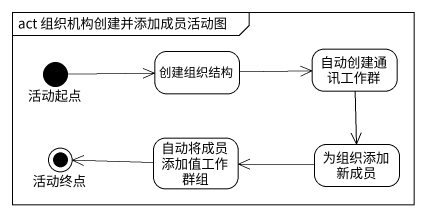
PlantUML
@startuml
mainframe act 组织机构创建并添加成员活动图
hide empty description
state 活动起点 <<start>>
state 创建组织结构
state 自动创建通讯工作群
state 活动终点 <<end>>
state 自动将成员添加值工作群组
state 为组织添加新成员
活动起点 -right-> 创建组织结构
创建组织结构 -right-> 自动创建通讯工作群
自动创建通讯工作群 --> 为组织添加新成员
自动将成员添加值工作群组 -left-> 活动终点
为组织添加新成员 -left-> 自动将成员添加值工作群组
@enduml
